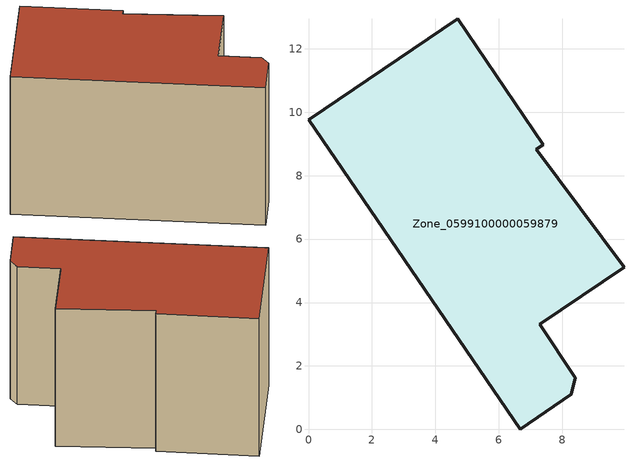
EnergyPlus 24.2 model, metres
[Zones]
Zone_0599100000059879
 floor ground (C_G): 4.7,12.95 7.4,8.98 7.18,8.83 9.95,5.11 7.29,3.31 8.42,1.63 8.29,1.1 6.67,0 0,9.76 z0
 wall outside (C_F): 7.4,8.98 4.7,12.95 0,9.76 6.67,0 8.29,1.1 8.42,1.63 7.29,3.31 9.95,5.11 7.18,8.83 7.4,8.98 z0:7.74
 roof outside (C_R): 8.42,1.63 7.29,3.31 9.95,5.11 7.18,8.83 7.4,8.98 4.7,12.95 0,9.76 6.67,0 8.29,1.1 z7.74
[BUILDING]
Pand.0599100000059879: North Axis=0; Terrain=City; Loads Convergence Tolerance Value=0.04; Temperature Convergence Tolerance Value=0.4; Solar Distribution=FullExterior; Maximum Number of Warmup Days=25; Minimum Number of Warmup Days=1
[Site:Location]
Rotterdam.The.Hague.AP_ZH_NLD Design_Conditions: Latitude=51.96; Longitude=4.45; Time Zone=1; Elevation=-4.5
[SITE:GROUNDTEMPERATURE:BUILDINGSURFACE]
18, 18, 18, 18, 18, 18, 18, 18, 18, 18, 18, 18
[MATERIAL] Thermal Absorptance=0.9; Solar Absorptance=0.7; Visible Absorptance=0.7
Name | Roughness | Thickness | Conductivity | Density | Specific Heat
G.TI.1975-1991 | MediumSmooth | 0.15 | 0.288461 | 540 | 1210
F.TI.1975-1991 | Rough | 0.3 | 0.230769 | 1920 | 840
R.TI.1975-1991 | MediumRough | 0.2 | 0.153846 | 1500 | 1000
[CONSTRUCTION]
C_G: G.TI.1975-1991
C_F: F.TI.1975-1991
C_R: R.TI.1975-1991
[ZONE]
Zone_0599100000059879: Type=1; Multiplier=1; Ceiling Height=Autocalculate; Volume=Autocalculate; Floor Area=autocalculate; Part of Total Floor Area=Yes
[ZONEINFILTRATION:DESIGNFLOWRATE]
Infil_Zone_0599100000059879: Zone or ZoneList or Space or SpaceList=Zone_0599100000059879; Schedule=AlwaysOn; Design Flow Rate Calculation Method=Flow/Area; Flow Rate per Floor Area=0.003; Constant Term Coefficient=1; Temperature Term Coefficient=0; Velocity Term Coefficient=0; Velocity Squared Term Coefficient=0
[HVACTEMPLATE:ZONE:IDEALLOADSAIRSYSTEM]
Zone_0599100000059879: Maximum Heating Supply Air Temperature=50; Minimum Cooling Supply Air Temperature=13; Maximum Heating Supply Air Humidity Ratio=0.0156; Minimum Cooling Supply Air Humidity Ratio=0.0077; Heating Limit=NoLimit; Cooling Limit=NoLimit; Dehumidification Control Type=ConstantSensibleHeatRatio; Cooling Sensible Heat Ratio=0.7; Dehumidification Setpoint=60; Humidification Control Type=None; Humidification Setpoint=30; Outdoor Air Method=None; Outdoor Air Flow Rate per Person=0.00944; Outdoor Air Flow Rate per Zone Floor Area=0; Outdoor Air Flow Rate per Zone=0; Demand Controlled Ventilation Type=None; Outdoor Air Economizer Type=NoEconomizer; Heat Recovery Type=None; Sensible Heat Recovery Effectiveness=0.7; Latent Heat Recovery Effectiveness=0.65
[ZONECONTROL:THERMOSTAT]
ThermostatControl_Zone_0599100000059879: Zone or ZoneList=Zone_0599100000059879; Control Type Schedule=DualSetpointControlType; Control 1=Thermostat_Zone_0599100000059879; Temperature Difference Between Cutout And Setpoint=0
[THERMOSTATSETPOINT:DUALSETPOINT]
Thermostat_Zone_0599100000059879: Heating Setpoint Temperature Schedule=HeatingSetpoint_Zone_0599100000059879; Cooling Setpoint Temperature Schedule=CoolingSetpoint_Zone_0599100000059879
[SCHEDULE:COMPACT]
HeatingSetpoint_Zone_0599100000059879: Through: 12/31, For: AllDays, Until: 24:00, 21
CoolingSetpoint_Zone_0599100000059879: Through: 12/31, For: AllDays, Until: 24:00, 24
DualSetpointControlType: Through: 12/31, For: AllDays, Until: 24:00, 4
AlwaysOn: Through: 12/31, For: AllDays, Until: 24:00, 1
